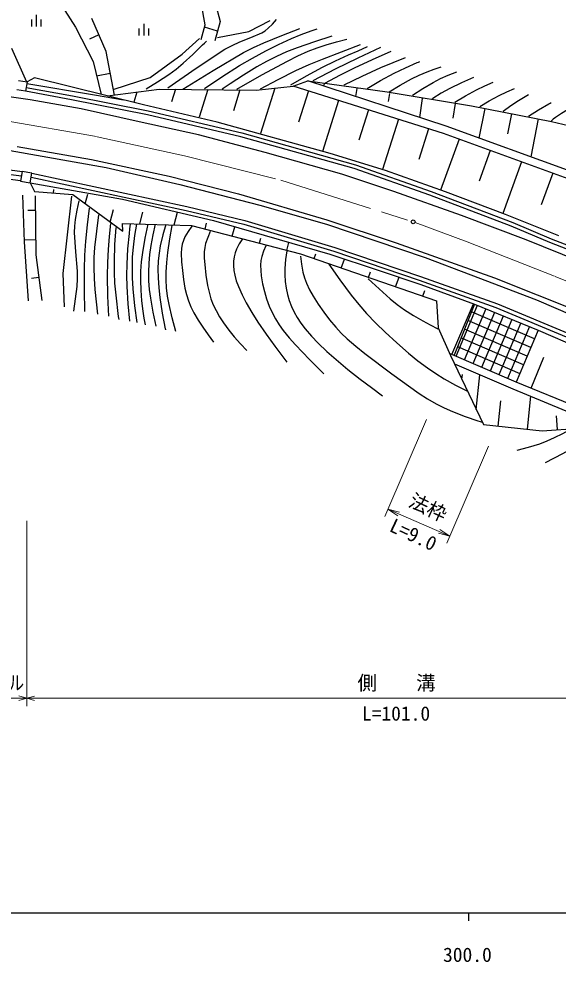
# Model space of a CAD drawing. Units: millimetres, scale not verified. Extents: x 40000 to 680000, y 20000 to 380000.
# Drawn here: x 310457 to 379452, y 198715 to 319290 of the extents above; entities that cross this region are included whole.
import ezdxf
from ezdxf.enums import TextEntityAlignment as Align

# ---------------------------------------------------------------- set-up
doc = ezdxf.new("R2010")
doc.units = ezdxf.units.MM
doc.header["$LTSCALE"] = 1000
doc.linetypes.add('CHAIN', pattern=[18.5, 12, -1.5, 3.5, -1.5])
for name, color, linetype, lineweight in [('M-BGD', 7, 'Continuous', 25), ('M-BMK', 2, 'CHAIN', 13), ('M-BMK-SRVR', 3, 'Continuous', 25), ('M-STR-HTXT', 7, 'Continuous', 13), ('M-TTL-BAND', 7, 'Continuous', 25)]:
    doc.layers.add(name, color=color, linetype=linetype, lineweight=lineweight)
doc.styles.add('ＭＳ ゴシック', font='')
doc.styles.get('ＭＳ ゴシック').set_extended_font_data('MS Gothic')

msp = doc.modelspace()

# ---------------------------------------------------------------- linework, layer by layer
at = {"layer": 'M-BGD'}
for p, q in [((314170, 323765), (317723, 318216)), ((334276, 318519), (333826, 321108)), ((335552, 321333), (336228, 318969)), ((312665, 319820), (312665, 318320)), ((312065, 319223), (312065, 318323)), ((313265, 319223), (313265, 318323)), ((321612, 315127), (319797, 319354)), ((326426, 318663), (326426, 317163)), ((333789, 316642), (334276, 318519)), ((336228, 318969), (335515, 316492)), ((317723, 318216), (319953, 313834)), ((320705, 317240), (319481, 316715)), ((325826, 318067), (325826, 317167)), ((327026, 318067), (327026, 317167)), ((335871, 317731), (334197, 318213)), ((309529, 315545), (311419, 311259)), ((322692, 309549), (321612, 315127)), ((319953, 313834), (320976, 309636)), ((322157, 312314), (320406, 311975)), ((310404, 311428), (311505, 311245)), ((311505, 311245), (311305, 310043)), ((312457, 311733), (311505, 311245)), ((326405, 308299), (312457, 311733)), ((345572, 310676), (347411, 311351)), ((365106, 305593), (347411, 311351)), ((347411, 311351), (357580, 309963)), ((311305, 310043), (310203, 310226)), ((317210, 308943), (311305, 310043)), ((311397, 310534), (317304, 309434)), ((311470, 311036), (320139, 309573)), ((321802, 309432), (328422, 310300)), ((325557, 309925), (325156, 308647)), ((328422, 310300), (340806, 310188)), ((330486, 310282), (329983, 308678)), ((334614, 310244), (333511, 306729)), ((338742, 310207), (337899, 307520)), ((340806, 310188), (345572, 310676)), ((343189, 310432), (341372, 304643)), ((364780, 304647), (345572, 310676)), ((347493, 310073), (346242, 306087)), ((349505, 311032), (349473, 310825)), ((353693, 310394), (353535, 309358)), ((357580, 309963), (368351, 308161)), ((311918, 308957), (305589, 309828)), ((318430, 307810), (311918, 308957)), ((326899, 307029), (317210, 308943)), ((317304, 309434), (327005, 307518)), ((320139, 309573), (323829, 308933)), ((351334, 308867), (349288, 302348)), ((357881, 309756), (357723, 308720)), ((362069, 309118), (361700, 306701)), ((325860, 306113), (318430, 307810)), ((335821, 306104), (326405, 308299)), ((327005, 307518), (338986, 304702)), ((355176, 307662), (353959, 303783)), ((366257, 308480), (365970, 306601)), ((368351, 308161), (378585, 306172)), ((370056, 307830), (369323, 304057)), ((338861, 304218), (326899, 307029)), ((359018, 306456), (356998, 300022)), ((373468, 307167), (372965, 304579)), ((376879, 306504), (375936, 301650)), ((333427, 304462), (325860, 306113)), ((350290, 302069), (335821, 306104)), ((362859, 305250), (361624, 301315)), ((381107, 299767), (365106, 305593)), ((378585, 306172), (392296, 302959)), ((341957, 302215), (333427, 304462)), ((353359, 300151), (338861, 304218)), ((338986, 304702), (353509, 300628)), ((366776, 303921), (364406, 297412)), ((380747, 298834), (364780, 304647)), ((310258, 302994), (319771, 301300)), ((299250, 301459), (310868, 299761)), ((309347, 302466), (321607, 300293)), ((351771, 299418), (341957, 302215)), ((357369, 299909), (350290, 302069)), ((370768, 302467), (369337, 298538)), ((299201, 300740), (310781, 299204)), ((319771, 301300), (329681, 299174)), ((321607, 300293), (331042, 298120)), ((353509, 300628), (363220, 297211)), ((374759, 301014), (372355, 294411)), ((299122, 300145), (310689, 298611)), ((310868, 299761), (310678, 298541)), ((312116, 299567), (310868, 299761)), ((311926, 298346), (312116, 299567)), ((312039, 299072), (331847, 294807)), ((312116, 299567), (331957, 295295)), ((329681, 299174), (338564, 296940)), ((358432, 297219), (351771, 299418)), ((363048, 296742), (353359, 300151)), ((365051, 297183), (357369, 299909)), ((378751, 299560), (377285, 295533)), ((310678, 298541), (311926, 298346)), ((311926, 298346), (312447, 297231)), ((311926, 298346), (323712, 296237)), ((331042, 298120), (341278, 295489)), ((310917, 296756), (311155, 290773)), ((312447, 297231), (317342, 296824)), ((312549, 296688), (312651, 289141)), ((314894, 297027), (314933, 297493)), ((317342, 296824), (323766, 292133)), ((318948, 295651), (319268, 296878)), ((338564, 296940), (349843, 293588)), ((367066, 294161), (358432, 297219)), ((373459, 292790), (363048, 296742)), ((363220, 297211), (373645, 293254)), ((372698, 294281), (365051, 297183)), ((323712, 296237), (335366, 293497)), ((341278, 295489), (349799, 293030)), ((312574, 294801), (311627, 294788)), ((322160, 293305), (322585, 294933)), ((325933, 293084), (326319, 294563)), ((330335, 292948), (330758, 294571)), ((331847, 294807), (339249, 293046)), ((331957, 295295), (339379, 293529)), ((379550, 291561), (372698, 294281)), ((323766, 292133), (323732, 293152)), ((323732, 293152), (332536, 292880)), ((334279, 292426), (334475, 293176)), ((335366, 293497), (350248, 289192)), ((339249, 293046), (350739, 289603)), ((339379, 293529), (350892, 290079)), ((349799, 293030), (362436, 288799)), ((349843, 293588), (358744, 290670)), ((375351, 291025), (367066, 294161)), ((373645, 293254), (378571, 291171)), ((332536, 292880), (346482, 289243)), ((337766, 291517), (338078, 292713)), ((378383, 290708), (373459, 292790)), ((312625, 291028), (311146, 291008)), ((311155, 290773), (311631, 283261)), ((341252, 290607), (341425, 291270)), ((344738, 289698), (345002, 290710)), ((358744, 290670), (371303, 286201)), ((386462, 286534), (375351, 291025)), ((384431, 288339), (378383, 290708)), ((378571, 291171), (384613, 288804)), ((350739, 289603), (361679, 285876)), ((350892, 290079), (361843, 286349)), ((312651, 289141), (313399, 283295)), ((346482, 289243), (363885, 283227)), ((348222, 288642), (348436, 289262)), ((350248, 289192), (356422, 287175)), ((351703, 287438), (352100, 288587)), ((362436, 288799), (368291, 286568)), ((356422, 287175), (361896, 285323)), ((313025, 286218), (312084, 286098)), ((355183, 286235), (355434, 286960)), ((358664, 285032), (359093, 286271)), ((361679, 285876), (371492, 282392)), ((361843, 286349), (371672, 282859)), ((368291, 286568), (376697, 283366)), ((371303, 286201), (385284, 280608)), ((361896, 285323), (368729, 282812)), ((362145, 283829), (362403, 284575)), ((376697, 283366), (381329, 281365)), ((363885, 283227), (364089, 279794)), ((365849, 276406), (368621, 282852)), ((368729, 282812), (366136, 276282)), ((369099, 282661), (366343, 276134)), ((370211, 282209), (367448, 275667)), ((368729, 282812), (376880, 279493)), ((371492, 282392), (381009, 278440)), ((371672, 282859), (381201, 278901)), ((376415, 278393), (368352, 281861)), ((371322, 281756), (368553, 275200)), ((372434, 281303), (369659, 274733)), ((364089, 279794), (365687, 276266)), ((375948, 277288), (367909, 280745)), ((373545, 280851), (370764, 274266)), ((374669, 280427), (371870, 273799)), ((375774, 279960), (372975, 273333)), ((375481, 276182), (367465, 279629)), ((376880, 279493), (374081, 272866)), ((376880, 279493), (385154, 275912)), ((366579, 277398), (374548, 273971)), ((375014, 275077), (367022, 278514)), ((374081, 272866), (365561, 276529)), ((365687, 276266), (369902, 267429)), ((373693, 271944), (366215, 275160)), ((375995, 272077), (377630, 276049)), ((367136, 273227), (367198, 273818)), ((368980, 269361), (369439, 273773)), ((385566, 268136), (374081, 272866)), ((385249, 267185), (373693, 271944)), ((371773, 267234), (372108, 270446)), ((375516, 266844), (375956, 271068)), ((379353, 266783), (379232, 268551)), ((369902, 267429), (377387, 266649)), ((377387, 266649), (385249, 267185))]:
    msp.add_line(p, q, dxfattribs=at)
for points in [[(329514, 310488), (333149, 312970), (336821, 315405), (337752, 315905), (338714, 316353), (340141, 316900), (341529, 317498), (341963, 317765), (342370, 318088), (342909, 318633), (343414, 319225)], [(335875, 316905), (339868, 317693), (342607, 319082)], [(331455, 310311), (335304, 312673), (339194, 314989), (340479, 315633), (341799, 316228), (344099, 317174), (346414, 318078)], [(334191, 310400), (336425, 311881), (338690, 313310), (340348, 314277), (342045, 315196), (343679, 316023), (345338, 316796), (346585, 317312), (347863, 317776), (348241, 317905), (348620, 318033)], [(322666, 310300), (327244, 311801), (331372, 314766), (333586, 316793)], [(326734, 310355), (328208, 311249), (329646, 312192), (330576, 312878), (331469, 313612), (332728, 314753), (333957, 315949), (334207, 316197), (334456, 316445)], [(350502, 317090), (348265, 316371), (346054, 315597), (344718, 315069), (343399, 314484), (342146, 313852), (340919, 313166), (339187, 312107), (337481, 310993), (336971, 310653), (336461, 310312)], [(338339, 310311), (341564, 312129), (344828, 313899), (346136, 314548), (347468, 315141), (348611, 315583), (349776, 315969), (351091, 316352), (352415, 316710)], [(341384, 310355), (343626, 311544), (345903, 312682), (347577, 313441), (349285, 314148), (351729, 315091), (354180, 316004)], [(345267, 310841), (347273, 312008), (349316, 313126), (350963, 313939), (352636, 314699), (353848, 315223), (355063, 315739)], [(348091, 311415), (350953, 312882), (353851, 314300), (355311, 314978), (356784, 315651)], [(358028, 315110), (355670, 314074), (353337, 312984), (351497, 312042), (349666, 311060)], [(352062, 310841), (354399, 311977), (356769, 313063), (358334, 313725), (359917, 314371)], [(355019, 310400), (356728, 311398), (358473, 312347), (359929, 313045), (361421, 313693), (361595, 313767), (361770, 313841)], [(357823, 309954), (359238, 310809), (360680, 311610), (361677, 312091), (362700, 312517), (363590, 312853), (364486, 313175)], [(360823, 309557), (362123, 310389), (363451, 311168), (364411, 311653), (365397, 312083), (365933, 312300), (366471, 312513)], [(368612, 311808), (367094, 311133), (365605, 310404), (364504, 309778), (363422, 309095), (363380, 309068), (363330, 309036)], [(366251, 308630), (367614, 309444), (369004, 310205), (370069, 310712), (371149, 311189)], [(369428, 308101), (370645, 308831), (371890, 309508), (372875, 309966), (373885, 310395)], [(372428, 307483), (373392, 308199), (374396, 308871), (375015, 309239), (375650, 309601)], [(375650, 306865), (376942, 307671), (378265, 308424), (378413, 308505), (378562, 308586)], [(380656, 307671), (379866, 307204), (379103, 306683), (378824, 306458), (378543, 306219)], [(317190, 296637), (316068, 286748), (316244, 282470)], [(317490, 281930), (317725, 283507), (317901, 285097), (317952, 286071), (317943, 287058), (317726, 289517), (317571, 291969), (317609, 292812), (317709, 293652), (317925, 294845), (318186, 296035)], [(318892, 281900), (318838, 284601), (318844, 287299), (318910, 289085), (319037, 290869), (319244, 292979), (319482, 295088)], [(320661, 294245), (320370, 292158), (320140, 290071), (320054, 288788), (320029, 287495), (320075, 286092), (320181, 284679), (320345, 283126), (320535, 281563)], [(321968, 281268), (321860, 283859), (321812, 286458), (321841, 288136), (321931, 289811), (322064, 291476), (322220, 293150)], [(324636, 280631), (324435, 282846), (324295, 285070), (324264, 286487), (324295, 287913), (324417, 289876), (324600, 291840), (324663, 292448), (324728, 293066)], [(325591, 280468), (325311, 282608), (325089, 284767), (325004, 286177), (324978, 287599), (325013, 288850), (325108, 290096), (325302, 291579), (325549, 293065)], [(326939, 293065), (326569, 291253), (326257, 289423), (326116, 288244), (326036, 287058), (326015, 285828), (326055, 284598), (326164, 283253), (326334, 281907), (326464, 281039), (326602, 280173)], [(328035, 280004), (327651, 281786), (327328, 283575), (327185, 284692), (327101, 285818), (327081, 286930), (327121, 288042), (327222, 289181), (327384, 290319), (327647, 291691), (327950, 293065)], [(329257, 293023), (328876, 291664), (328555, 290294), (328398, 289338), (328299, 288362), (328253, 287280), (328268, 286187), (328352, 284919), (328495, 283658), (328810, 281674), (329186, 279688), (329199, 279619), (329214, 279541)], [(322852, 292602), (322712, 290432), (322631, 288264), (322639, 286887), (322707, 285512), (322887, 283571), (323128, 281622), (323180, 281234), (323232, 280847)], [(330528, 279332), (330069, 281056), (329671, 282785), (329482, 283854), (329353, 284928), (329300, 285910), (329308, 286896), (329388, 288154), (329530, 289423), (329784, 291153), (330064, 292880)], [(332586, 292806), (332118, 292124), (331710, 291424), (331513, 290974), (331372, 290497), (331277, 289925), (331240, 289335), (331278, 288232), (331377, 287116), (331512, 285968), (331704, 284847), (331898, 284042), (332149, 283258), (332470, 282478), (332848, 281718), (333394, 280778), (333998, 279860), (334672, 278914), (335367, 277975)], [(334945, 292090), (334620, 291340), (334352, 290571), (334238, 290052), (334182, 289513), (334184, 288714), (334247, 287908), (334397, 286540), (334604, 285195), (334793, 284341), (335039, 283504), (335331, 282743), (335680, 282001), (336130, 281196), (336631, 280423), (337302, 279515), (338021, 278645), (338813, 277755), (339622, 276880)], [(339074, 291163), (338662, 290516), (338302, 289838), (338126, 289374), (338004, 288879), (337932, 288320), (337921, 287752), (337972, 287126), (338083, 286512), (338280, 285798), (338539, 285092), (339016, 284030), (339551, 282988), (340260, 281748), (341025, 280530), (342092, 278970), (343217, 277434), (343986, 276417), (344762, 275405)], [(342053, 290278), (341764, 289608), (341534, 288924), (341429, 288381), (341383, 287827), (341394, 287133), (341467, 286423), (341643, 285415), (341877, 284424), (342155, 283496), (342492, 282583), (342856, 281763), (343278, 280963), (343754, 280195), (344283, 279458), (345047, 278519), (345868, 277607), (347655, 275752), (349468, 273931)], [(344726, 289632), (344575, 288524), (344483, 287396), (344480, 286549), (344538, 285700), (344652, 284876), (344828, 284053), (345054, 283277), (345337, 282522), (345667, 281814), (346049, 281135), (346547, 280386), (347101, 279661), (347905, 278734), (348753, 277847), (349871, 276768), (351035, 275729), (352566, 274458), (354135, 273234), (355552, 272171), (356978, 271119)], [(346477, 288972), (346611, 287927), (346805, 286899), (347006, 286192), (347269, 285493), (347654, 284667), (348095, 283863), (348755, 282802), (349463, 281778), (350204, 280809), (350997, 279872), (351695, 279121), (352446, 278403), (353559, 277433), (354719, 276502), (358184, 273925), (361690, 271393), (362756, 270709), (363850, 270079), (364871, 269565), (365928, 269100), (367545, 268482), (369189, 267918), (369457, 267829), (369734, 267737)], [(350100, 287919), (351514, 285929), (352975, 283979), (353941, 282786), (354954, 281630), (356110, 280413), (357310, 279236), (358794, 277874), (360319, 276557), (361516, 275586), (362747, 274665), (363794, 273954), (364873, 273293), (366340, 272479), (367838, 271698)], [(355156, 286065), (356537, 284764), (357953, 283513), (358863, 282785), (359809, 282105), (360960, 281371), (362155, 280680), (363097, 280166), (364046, 279661)], [(377847, 262599), (380047, 263743), (382224, 264943), (383976, 266003), (385706, 267119), (386306, 267516), (386906, 267914)], [(374206, 264149), (375661, 264533), (377103, 264977), (378062, 265341), (378998, 265761), (380069, 266299), (381129, 266865)]]:
    msp.add_lwpolyline(points, dxfattribs=at)
at = {"layer": 'M-BMK'}
for p, q in [((308564, 306312), (320466, 304229)), ((320466, 304229), (331659, 301785)), ((331659, 301785), (343977, 298657)), ((343977, 298657), (360667, 293417)), ((361140, 293255), (367830, 290787)), ((367830, 290787), (379084, 286342)), ((379084, 286342), (388540, 282513))]:
    msp.add_line(p, q, dxfattribs=at)
at = {"layer": 'M-BMK-SRVR'}
for radius in [249, 7.5]:
    msp.add_circle((360905, 293342), radius, dxfattribs=at)
at = {"layer": 'M-STR-HTXT'}
for p, q in [((362609, 268081), (357274, 255676)), ((370554, 264664), (365219, 252260)), ((357670, 256595), (359146, 256232)), ((357670, 256595), (358949, 255773)), ((357670, 256595), (365614, 253178)), ((311464, 231446), (311464, 255122)), ((365614, 253178), (364137, 253541)), ((365614, 253178), (364335, 254001)), ((298585, 232446), (311464, 232446)), ((311464, 232446), (405856, 232446))]:
    msp.add_line(p, q, dxfattribs=at)
for points in [[(310464, 232734), (311464, 232446), (310464, 232161)], [(312464, 232159), (311464, 232446), (312464, 232731)]]:
    msp.add_lwpolyline(points, dxfattribs=at)
at = {"layer": 'M-TTL-BAND'}
for p, q in [((40000, 205000), (579000, 205000)), ((368000, 205000), (368000, 204000))]:
    msp.add_line(p, q, dxfattribs=at)

# ---------------------------------------------------------------- texts
at = {"layer": 'M-STR-HTXT', "style": 'ＭＳ ゴシック'}
for s, p in [('法枠', (359921, 256564)), ('L=9.0', (357490, 253359))]:
    msp.add_text(s, height=1833, rotation=334.9, dxfattribs=at).set_placement(p, align=Align.BOTTOM_LEFT)
at = {"layer": 'M-STR-HTXT', "style": 'ＭＳ ゴシック', "width": 0.8}
msp.add_text('ガードレール', height=1833, dxfattribs=at).set_placement((299125, 232946), align=Align.BOTTOM_LEFT)
at = {"layer": 'M-STR-HTXT', "style": 'ＭＳ ゴシック'}
for s, p in [('側\u3000\u3000溝', (353785, 232946)), ('L=101.0', (354347, 229034))]:
    msp.add_text(s, height=1833, dxfattribs=at).set_placement(p, align=Align.BOTTOM_LEFT)
at = {"layer": 'M-TTL-BAND', "style": 'ＭＳ ゴシック'}
msp.add_text('300.0', height=1833, dxfattribs=at).set_placement((367844, 198195), align=Align.BOTTOM_CENTER)

doc.saveas('drawing.dxf')
